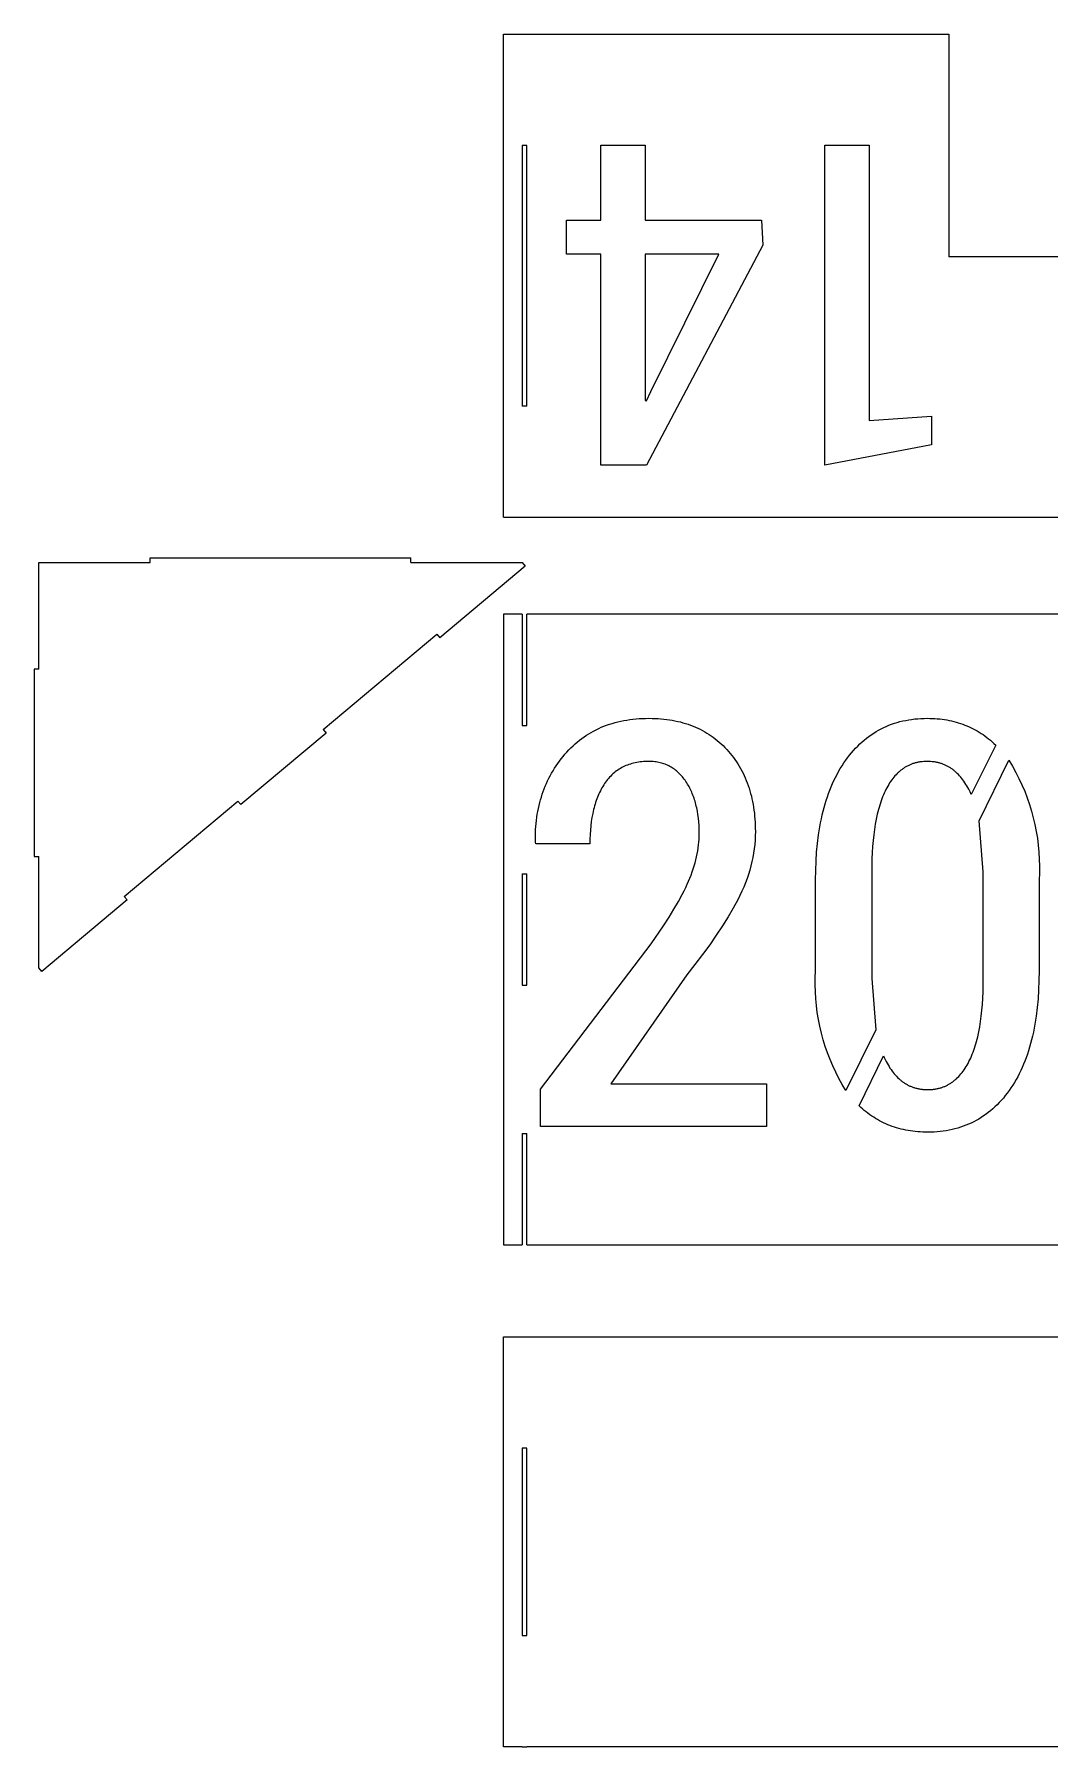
# Model space of a CAD drawing. Header units: inches. Extents: x -28 to 28, y 0 to 215.
# Drawn here: x -27.65 to -0.28, y 169.3 to 215.47 of the extents above; entities that cross this region are included whole.
import ezdxf

# ---------------------------------------------------------------- set-up
doc = ezdxf.new("R2010")
doc.units = ezdxf.units.IN
doc.header["$MEASUREMENT"] = 0
doc.layers.add('Linework', color=7, linetype='Continuous', true_color=0x000000)

msp = doc.modelspace()

# ---------------------------------------------------------------- linework, layer by layer
at = {"layer": 'Linework'}
for p, q in [((-15, 215.469), (-3, 215.469)), ((-15, 202.447), (-15, 215.469)), ((-3, 215.469), (-3, 209.469)), ((-14.375, 212.469), (-14.5, 212.469)), ((-14.5, 212.469), (-14.5, 205.447)), ((-14.375, 205.447), (-14.375, 212.469)), ((-12.375, 210.455), (-12.375, 212.481)), ((-12.375, 212.481), (-11.179, 212.481)), ((-11.179, 212.481), (-11.179, 210.455)), ((-6.338, 203.855), (-6.338, 212.481)), ((-6.338, 212.481), (-5.144, 212.481)), ((-5.144, 212.481), (-5.144, 205.061)), ((-13.3, 209.537), (-13.3, 210.455)), ((-13.3, 210.455), (-12.375, 210.455)), ((-11.179, 210.455), (-8.045, 210.455)), ((-8.045, 210.455), (-8.009, 209.779)), ((-8.009, 209.779), (-11.143, 203.855)), ((-12.375, 209.537), (-13.3, 209.537)), ((-12.375, 203.855), (-12.375, 209.537)), ((-9.194, 209.537), (-11.179, 209.537)), ((-11.179, 209.537), (-11.179, 205.597)), ((-11.025, 205.84), (-9.194, 209.537)), ((0, 209.469), (-3, 209.469)), ((-14.375, 205.447), (-14.5, 205.447)), ((-11.179, 205.597), (-11.143, 205.591)), ((-11.143, 205.591), (-11.025, 205.84)), ((-5.144, 205.061), (-3.459, 205.173)), ((-3.459, 205.173), (-3.459, 204.399)), ((-3.459, 204.399), (-6.338, 203.855)), ((-11.143, 203.855), (-12.375, 203.855)), ((-15, 202.447), (15, 202.447)), ((-24.523, 201.351), (-17.5, 201.351)), ((-24.523, 201.226), (-24.523, 201.351)), ((-17.5, 201.226), (-17.5, 201.351)), ((-27.523, 198.351), (-27.523, 201.226)), ((-27.523, 201.226), (-24.523, 201.226)), ((-17.5, 201.226), (-14.5, 201.226)), ((-14.42, 201.13), (-16.718, 199.202)), ((-14.5, 201.226), (-14.42, 201.13)), ((-14.5, 199.838), (-15, 199.838)), ((-15, 199.838), (-15, 182.838)), ((-14.5, 199.838), (-14.5, 196.838)), ((14.375, 199.838), (-14.375, 199.838)), ((-14.375, 196.838), (-14.375, 199.838)), ((-19.862, 196.727), (-16.798, 199.298)), ((-16.798, 199.298), (-16.718, 199.202)), ((-27.648, 198.351), (-27.648, 193.299)), ((-27.523, 198.351), (-27.648, 198.351)), ((-19.862, 196.727), (-19.782, 196.631)), ((-14.5, 196.838), (-14.375, 196.838)), ((-12.637, 196.649), (-12.57, 196.686)), ((-12.57, 196.686), (-12.502, 196.721)), ((-12.502, 196.721), (-12.433, 196.754)), ((-12.433, 196.754), (-12.363, 196.786)), ((-12.363, 196.786), (-12.292, 196.815)), ((-12.292, 196.815), (-12.219, 196.842)), ((-12.219, 196.842), (-12.145, 196.868)), ((-12.145, 196.868), (-12.071, 196.891)), ((-12.071, 196.891), (-11.994, 196.913)), ((-11.994, 196.913), (-11.917, 196.933)), ((-11.917, 196.933), (-11.839, 196.951)), ((-11.839, 196.951), (-11.759, 196.967)), ((-11.759, 196.967), (-11.678, 196.981)), ((-11.678, 196.981), (-11.596, 196.994)), ((-11.596, 196.994), (-11.513, 197.004)), ((-11.513, 197.004), (-11.428, 197.012)), ((-11.428, 197.012), (-11.343, 197.019)), ((-11.343, 197.019), (-11.256, 197.024)), ((-11.256, 197.024), (-11.168, 197.027)), ((-11.168, 197.027), (-11.078, 197.028)), ((-11.078, 197.028), (-10.996, 197.027)), ((-10.996, 197.027), (-10.915, 197.024)), ((-10.915, 197.024), (-10.835, 197.02)), ((-10.835, 197.02), (-10.756, 197.014)), ((-10.756, 197.014), (-10.678, 197.007)), ((-10.678, 197.007), (-10.601, 196.998)), ((-10.601, 196.998), (-10.525, 196.987)), ((-10.525, 196.987), (-10.45, 196.975)), ((-10.45, 196.975), (-10.377, 196.961)), ((-10.377, 196.961), (-10.304, 196.946)), ((-10.304, 196.946), (-10.233, 196.929)), ((-10.233, 196.929), (-10.162, 196.91)), ((-10.162, 196.91), (-10.093, 196.889)), ((-10.093, 196.889), (-10.025, 196.867)), ((-10.025, 196.867), (-9.957, 196.843)), ((-9.957, 196.843), (-9.891, 196.818)), ((-9.891, 196.818), (-9.826, 196.791)), ((-9.826, 196.791), (-9.763, 196.762)), ((-9.763, 196.762), (-9.7, 196.732)), ((-9.7, 196.732), (-9.638, 196.7)), ((-9.638, 196.7), (-9.577, 196.667)), ((-9.577, 196.667), (-9.518, 196.632)), ((-5.022, 196.628), (-4.956, 196.669)), ((-4.956, 196.669), (-4.889, 196.708)), ((-4.889, 196.708), (-4.821, 196.745)), ((-4.821, 196.745), (-4.751, 196.779)), ((-4.751, 196.779), (-4.681, 196.811)), ((-4.681, 196.811), (-4.61, 196.841)), ((-4.61, 196.841), (-4.537, 196.868)), ((-4.537, 196.868), (-4.463, 196.894)), ((-4.463, 196.894), (-4.388, 196.917)), ((-4.388, 196.917), (-4.313, 196.938)), ((-4.313, 196.938), (-4.235, 196.957)), ((-4.235, 196.957), (-4.157, 196.973)), ((-4.157, 196.973), (-4.078, 196.988)), ((-4.078, 196.988), (-3.998, 197)), ((-3.998, 197), (-3.916, 197.01)), ((-3.916, 197.01), (-3.833, 197.018)), ((-3.833, 197.018), (-3.75, 197.023)), ((-3.75, 197.023), (-3.665, 197.026)), ((-3.665, 197.026), (-3.579, 197.028)), ((-3.579, 197.028), (-3.51, 197.027)), ((-3.51, 197.027), (-3.442, 197.025)), ((-3.442, 197.025), (-3.375, 197.021)), ((-3.375, 197.021), (-3.308, 197.016)), ((-3.308, 197.016), (-3.242, 197.01)), ((-3.242, 197.01), (-3.177, 197.002)), ((-3.177, 197.002), (-3.113, 196.993)), ((-3.113, 196.993), (-3.049, 196.983)), ((-3.049, 196.983), (-2.986, 196.971)), ((-2.986, 196.971), (-2.924, 196.957)), ((-2.924, 196.957), (-2.862, 196.943)), ((-2.862, 196.943), (-2.801, 196.926)), ((-2.801, 196.926), (-2.741, 196.909)), ((-2.741, 196.909), (-2.682, 196.89)), ((-2.682, 196.89), (-2.623, 196.869)), ((-2.623, 196.869), (-2.565, 196.848)), ((-2.565, 196.848), (-2.507, 196.824)), ((-2.507, 196.824), (-2.451, 196.8)), ((-2.451, 196.8), (-2.395, 196.774)), ((-2.395, 196.774), (-2.34, 196.746)), ((-2.34, 196.746), (-2.285, 196.718)), ((-2.285, 196.718), (-2.231, 196.687)), ((-2.231, 196.687), (-2.178, 196.656)), ((-19.782, 196.631), (-22.08, 194.702)), ((-13.237, 196.177), (-13.182, 196.232)), ((-13.182, 196.232), (-13.126, 196.286)), ((-13.126, 196.286), (-13.069, 196.338)), ((-13.069, 196.338), (-13.011, 196.388)), ((-13.011, 196.388), (-12.952, 196.437)), ((-12.952, 196.437), (-12.891, 196.483)), ((-12.891, 196.483), (-12.829, 196.527)), ((-12.829, 196.527), (-12.766, 196.57)), ((-12.766, 196.57), (-12.702, 196.611)), ((-12.702, 196.611), (-12.637, 196.649)), ((-9.518, 196.632), (-9.459, 196.595)), ((-9.459, 196.595), (-9.402, 196.556)), ((-9.402, 196.556), (-9.346, 196.516)), ((-9.346, 196.516), (-9.29, 196.474)), ((-9.29, 196.474), (-9.236, 196.431)), ((-9.236, 196.431), (-9.183, 196.386)), ((-9.183, 196.386), (-9.131, 196.339)), ((-9.131, 196.339), (-9.08, 196.291)), ((-9.08, 196.291), (-9.031, 196.241)), ((-9.031, 196.241), (-8.982, 196.19)), ((-5.564, 196.161), (-5.508, 196.222)), ((-5.508, 196.222), (-5.451, 196.28)), ((-5.451, 196.28), (-5.393, 196.337)), ((-5.393, 196.337), (-5.334, 196.391)), ((-5.334, 196.391), (-5.274, 196.443)), ((-5.274, 196.443), (-5.212, 196.492)), ((-5.212, 196.492), (-5.15, 196.54)), ((-5.15, 196.54), (-5.086, 196.585)), ((-5.086, 196.585), (-5.022, 196.628)), ((-1.732, 196.308), (-2.391, 194.973)), ((-2.178, 196.656), (-2.126, 196.623)), ((-2.126, 196.623), (-2.074, 196.588)), ((-2.074, 196.588), (-2.023, 196.552)), ((-2.023, 196.552), (-1.973, 196.515)), ((-1.973, 196.515), (-1.923, 196.477)), ((-1.923, 196.477), (-1.874, 196.437)), ((-1.874, 196.437), (-1.826, 196.395)), ((-1.826, 196.395), (-1.779, 196.352)), ((-1.779, 196.352), (-1.732, 196.308)), ((-13.622, 195.681), (-13.58, 195.746)), ((-13.58, 195.746), (-13.536, 195.81)), ((-13.536, 195.81), (-13.49, 195.874)), ((-13.49, 195.874), (-13.442, 195.937)), ((-13.442, 195.937), (-13.393, 195.998)), ((-13.393, 195.998), (-13.342, 196.059)), ((-13.342, 196.059), (-13.29, 196.119)), ((-13.29, 196.119), (-13.237, 196.177)), ((-11.699, 195.752), (-11.738, 195.735)), ((-11.66, 195.767), (-11.699, 195.752)), ((-11.62, 195.782), (-11.66, 195.767)), ((-11.579, 195.795), (-11.62, 195.782)), ((-11.538, 195.808), (-11.579, 195.795)), ((-11.495, 195.819), (-11.538, 195.808)), ((-11.452, 195.829), (-11.495, 195.819)), ((-11.408, 195.837), (-11.452, 195.829)), ((-11.363, 195.845), (-11.408, 195.837)), ((-11.318, 195.851), (-11.363, 195.845)), ((-11.271, 195.856), (-11.318, 195.851)), ((-11.224, 195.861), (-11.271, 195.856)), ((-11.176, 195.863), (-11.224, 195.861)), ((-11.128, 195.865), (-11.176, 195.863)), ((-11.078, 195.866), (-11.128, 195.865)), ((-11.039, 195.865), (-11.078, 195.866)), ((-11, 195.864), (-11.039, 195.865)), ((-10.962, 195.861), (-11, 195.864)), ((-10.924, 195.857), (-10.962, 195.861)), ((-10.887, 195.853), (-10.924, 195.857)), ((-10.851, 195.847), (-10.887, 195.853)), ((-10.814, 195.84), (-10.851, 195.847)), ((-10.779, 195.832), (-10.814, 195.84)), ((-10.744, 195.823), (-10.779, 195.832)), ((-10.709, 195.813), (-10.744, 195.823)), ((-10.675, 195.802), (-10.709, 195.813)), ((-10.642, 195.79), (-10.675, 195.802)), ((-10.609, 195.777), (-10.642, 195.79)), ((-10.576, 195.762), (-10.609, 195.777)), ((-10.545, 195.747), (-10.576, 195.762)), ((-10.513, 195.731), (-10.545, 195.747)), ((-8.982, 196.19), (-8.934, 196.137)), ((-8.934, 196.137), (-8.889, 196.083)), ((-8.889, 196.083), (-8.844, 196.028)), ((-8.844, 196.028), (-8.801, 195.972)), ((-8.801, 195.972), (-8.76, 195.915)), ((-8.76, 195.915), (-8.72, 195.857)), ((-8.72, 195.857), (-8.682, 195.797)), ((-8.682, 195.797), (-8.645, 195.737)), ((-5.921, 195.675), (-5.874, 195.75)), ((-5.874, 195.75), (-5.826, 195.824)), ((-5.826, 195.824), (-5.776, 195.896)), ((-5.776, 195.896), (-5.724, 195.965)), ((-5.724, 195.965), (-5.672, 196.033)), ((-5.672, 196.033), (-5.618, 196.098)), ((-5.618, 196.098), (-5.564, 196.161)), ((-4.096, 195.75), (-4.115, 195.741)), ((-4.077, 195.759), (-4.096, 195.75)), ((-4.059, 195.768), (-4.077, 195.759)), ((-4.04, 195.776), (-4.059, 195.768)), ((-4.02, 195.784), (-4.04, 195.776)), ((-4.001, 195.792), (-4.02, 195.784)), ((-3.982, 195.799), (-4.001, 195.792)), ((-3.962, 195.806), (-3.982, 195.799)), ((-3.942, 195.812), (-3.962, 195.806)), ((-3.922, 195.818), (-3.942, 195.812)), ((-3.902, 195.824), (-3.922, 195.818)), ((-3.881, 195.83), (-3.902, 195.824)), ((-3.861, 195.835), (-3.881, 195.83)), ((-3.84, 195.839), (-3.861, 195.835)), ((-3.819, 195.843), (-3.84, 195.839)), ((-3.798, 195.847), (-3.819, 195.843)), ((-3.777, 195.851), (-3.798, 195.847)), ((-3.756, 195.854), (-3.777, 195.851)), ((-3.734, 195.857), (-3.756, 195.854)), ((-3.713, 195.859), (-3.734, 195.857)), ((-3.669, 195.863), (-3.713, 195.859)), ((-3.624, 195.865), (-3.669, 195.863)), ((-3.579, 195.866), (-3.624, 195.865)), ((-3.533, 195.865), (-3.579, 195.866)), ((-3.489, 195.863), (-3.533, 195.865)), ((-3.445, 195.859), (-3.489, 195.863)), ((-3.423, 195.857), (-3.445, 195.859)), ((-3.402, 195.854), (-3.423, 195.857)), ((-3.38, 195.851), (-3.402, 195.854)), ((-3.359, 195.847), (-3.38, 195.851)), ((-3.338, 195.844), (-3.359, 195.847)), ((-3.317, 195.839), (-3.338, 195.844)), ((-3.296, 195.835), (-3.317, 195.839)), ((-3.276, 195.83), (-3.296, 195.835)), ((-3.255, 195.824), (-3.276, 195.83)), ((-3.235, 195.819), (-3.255, 195.824)), ((-3.215, 195.813), (-3.235, 195.819)), ((-3.195, 195.806), (-3.215, 195.813)), ((-3.175, 195.799), (-3.195, 195.806)), ((-3.156, 195.792), (-3.175, 195.799)), ((-3.136, 195.785), (-3.156, 195.792)), ((-3.117, 195.777), (-3.136, 195.785)), ((-3.098, 195.769), (-3.117, 195.777)), ((-3.079, 195.76), (-3.098, 195.769)), ((-3.06, 195.751), (-3.079, 195.76)), ((-3.042, 195.742), (-3.06, 195.751)), ((-2.181, 194.269), (-1.378, 195.896)), ((-1.378, 195.896), (-1.281, 195.734)), ((-13.842, 195.271), (-13.81, 195.342)), ((-13.81, 195.342), (-13.775, 195.411)), ((-13.775, 195.411), (-13.74, 195.48)), ((-13.74, 195.48), (-13.702, 195.548)), ((-13.702, 195.548), (-13.663, 195.615)), ((-13.663, 195.615), (-13.622, 195.681)), ((-12.248, 195.307), (-12.274, 195.27)), ((-12.222, 195.342), (-12.248, 195.307)), ((-12.195, 195.376), (-12.222, 195.342)), ((-12.168, 195.41), (-12.195, 195.376)), ((-12.139, 195.442), (-12.168, 195.41)), ((-12.11, 195.472), (-12.139, 195.442)), ((-12.08, 195.502), (-12.11, 195.472)), ((-12.05, 195.531), (-12.08, 195.502)), ((-12.018, 195.558), (-12.05, 195.531)), ((-11.986, 195.584), (-12.018, 195.558)), ((-11.953, 195.609), (-11.986, 195.584)), ((-11.919, 195.633), (-11.953, 195.609)), ((-11.884, 195.656), (-11.919, 195.633)), ((-11.849, 195.677), (-11.884, 195.656)), ((-11.813, 195.698), (-11.849, 195.677)), ((-11.776, 195.717), (-11.813, 195.698)), ((-11.738, 195.735), (-11.776, 195.717)), ((-10.482, 195.713), (-10.513, 195.731)), ((-10.452, 195.695), (-10.482, 195.713)), ((-10.422, 195.675), (-10.452, 195.695)), ((-10.393, 195.655), (-10.422, 195.675)), ((-10.365, 195.633), (-10.393, 195.655)), ((-10.336, 195.611), (-10.365, 195.633)), ((-10.309, 195.587), (-10.336, 195.611)), ((-10.282, 195.562), (-10.309, 195.587)), ((-10.255, 195.536), (-10.282, 195.562)), ((-10.229, 195.509), (-10.255, 195.536)), ((-10.204, 195.481), (-10.229, 195.509)), ((-10.179, 195.452), (-10.204, 195.481)), ((-10.154, 195.422), (-10.179, 195.452)), ((-10.13, 195.391), (-10.154, 195.422)), ((-10.107, 195.359), (-10.13, 195.391)), ((-10.084, 195.326), (-10.107, 195.359)), ((-10.062, 195.292), (-10.084, 195.326)), ((-10.04, 195.257), (-10.062, 195.292)), ((-8.645, 195.737), (-8.609, 195.676)), ((-8.609, 195.676), (-8.575, 195.613)), ((-8.575, 195.613), (-8.543, 195.55)), ((-8.543, 195.55), (-8.512, 195.485)), ((-8.512, 195.485), (-8.483, 195.42)), ((-8.483, 195.42), (-8.455, 195.353)), ((-8.455, 195.353), (-8.429, 195.286)), ((-8.429, 195.286), (-8.404, 195.217)), ((-6.131, 195.269), (-6.092, 195.354)), ((-6.092, 195.354), (-6.052, 195.437)), ((-6.052, 195.437), (-6.01, 195.518)), ((-6.01, 195.518), (-5.966, 195.598)), ((-5.966, 195.598), (-5.921, 195.675)), ((-4.591, 195.287), (-4.617, 195.245)), ((-4.564, 195.328), (-4.591, 195.287)), ((-4.536, 195.367), (-4.564, 195.328)), ((-4.508, 195.404), (-4.536, 195.367)), ((-4.479, 195.441), (-4.508, 195.404)), ((-4.449, 195.475), (-4.479, 195.441)), ((-4.419, 195.508), (-4.449, 195.475)), ((-4.388, 195.54), (-4.419, 195.508)), ((-4.372, 195.556), (-4.388, 195.54)), ((-4.356, 195.57), (-4.372, 195.556)), ((-4.34, 195.585), (-4.356, 195.57)), ((-4.323, 195.599), (-4.34, 195.585)), ((-4.307, 195.613), (-4.323, 195.599)), ((-4.29, 195.627), (-4.307, 195.613)), ((-4.273, 195.64), (-4.29, 195.627)), ((-4.256, 195.652), (-4.273, 195.64)), ((-4.239, 195.665), (-4.256, 195.652)), ((-4.222, 195.677), (-4.239, 195.665)), ((-4.205, 195.688), (-4.222, 195.677)), ((-4.187, 195.7), (-4.205, 195.688)), ((-4.169, 195.711), (-4.187, 195.7)), ((-4.151, 195.721), (-4.169, 195.711)), ((-4.133, 195.731), (-4.151, 195.721)), ((-4.115, 195.741), (-4.133, 195.731)), ((-3.023, 195.732), (-3.042, 195.742)), ((-3.005, 195.722), (-3.023, 195.732)), ((-2.987, 195.711), (-3.005, 195.722)), ((-2.969, 195.7), (-2.987, 195.711)), ((-2.951, 195.689), (-2.969, 195.7)), ((-2.934, 195.678), (-2.951, 195.689)), ((-2.916, 195.666), (-2.934, 195.678)), ((-2.899, 195.653), (-2.916, 195.666)), ((-2.882, 195.641), (-2.899, 195.653)), ((-2.865, 195.628), (-2.882, 195.641)), ((-2.848, 195.614), (-2.865, 195.628)), ((-2.831, 195.601), (-2.848, 195.614)), ((-2.815, 195.586), (-2.831, 195.601)), ((-2.799, 195.572), (-2.815, 195.586)), ((-2.767, 195.542), (-2.799, 195.572)), ((-2.735, 195.51), (-2.767, 195.542)), ((-2.705, 195.477), (-2.735, 195.51)), ((-2.675, 195.443), (-2.705, 195.477)), ((-2.645, 195.407), (-2.675, 195.443)), ((-2.616, 195.369), (-2.645, 195.407)), ((-2.588, 195.33), (-2.616, 195.369)), ((-2.561, 195.29), (-2.588, 195.33)), ((-2.534, 195.248), (-2.561, 195.29)), ((-1.281, 195.734), (-1.19, 195.57)), ((-1.19, 195.57), (-1.105, 195.403)), ((-1.105, 195.403), (-1.026, 195.233)), ((-14.022, 194.755), (-14.001, 194.831)), ((-14.001, 194.831), (-13.979, 194.907)), ((-13.979, 194.907), (-13.955, 194.981)), ((-13.955, 194.981), (-13.929, 195.055)), ((-13.929, 195.055), (-13.902, 195.128)), ((-13.902, 195.128), (-13.873, 195.2)), ((-13.873, 195.2), (-13.842, 195.271)), ((-12.484, 194.855), (-12.501, 194.809)), ((-12.466, 194.901), (-12.484, 194.855)), ((-12.448, 194.945), (-12.466, 194.901)), ((-12.429, 194.989), (-12.448, 194.945)), ((-12.409, 195.031), (-12.429, 194.989)), ((-12.388, 195.073), (-12.409, 195.031)), ((-12.367, 195.114), (-12.388, 195.073)), ((-12.345, 195.154), (-12.367, 195.114)), ((-12.322, 195.194), (-12.345, 195.154)), ((-12.298, 195.232), (-12.322, 195.194)), ((-12.274, 195.27), (-12.298, 195.232)), ((-10.02, 195.222), (-10.04, 195.257)), ((-9.999, 195.186), (-10.02, 195.222)), ((-9.98, 195.149), (-9.999, 195.186)), ((-9.961, 195.112), (-9.98, 195.149)), ((-9.943, 195.074), (-9.961, 195.112)), ((-9.926, 195.036), (-9.943, 195.074)), ((-9.91, 194.997), (-9.926, 195.036)), ((-9.894, 194.957), (-9.91, 194.997)), ((-9.878, 194.917), (-9.894, 194.957)), ((-9.864, 194.876), (-9.878, 194.917)), ((-9.85, 194.835), (-9.864, 194.876)), ((-9.837, 194.793), (-9.85, 194.835)), ((-8.404, 195.217), (-8.38, 195.147)), ((-8.38, 195.147), (-8.359, 195.076)), ((-8.359, 195.076), (-8.338, 195.004)), ((-8.338, 195.004), (-8.319, 194.931)), ((-8.319, 194.931), (-8.302, 194.857)), ((-8.302, 194.857), (-8.286, 194.782)), ((-6.301, 194.817), (-6.27, 194.911)), ((-6.27, 194.911), (-6.238, 195.004)), ((-6.238, 195.004), (-6.204, 195.094)), ((-6.204, 195.094), (-6.168, 195.183)), ((-6.168, 195.183), (-6.131, 195.269)), ((-4.803, 194.856), (-4.822, 194.801)), ((-4.782, 194.91), (-4.803, 194.856)), ((-4.761, 194.962), (-4.782, 194.91)), ((-4.739, 195.013), (-4.761, 194.962)), ((-4.716, 195.062), (-4.739, 195.013)), ((-4.692, 195.11), (-4.716, 195.062)), ((-4.668, 195.156), (-4.692, 195.11)), ((-4.643, 195.201), (-4.668, 195.156)), ((-4.617, 195.245), (-4.643, 195.201)), ((-2.508, 195.205), (-2.534, 195.248)), ((-2.483, 195.16), (-2.508, 195.205)), ((-2.458, 195.114), (-2.483, 195.16)), ((-2.423, 195.044), (-2.458, 195.114)), ((-2.391, 194.973), (-2.423, 195.044)), ((-1.026, 195.233), (-0.952, 195.06)), ((-0.952, 195.06), (-0.885, 194.885)), ((-0.885, 194.885), (-0.823, 194.707)), ((-25.225, 192.227), (-22.16, 194.798)), ((-22.16, 194.798), (-22.08, 194.702)), ((-14.111, 194.278), (-14.101, 194.36)), ((-14.101, 194.36), (-14.088, 194.441)), ((-14.088, 194.441), (-14.074, 194.52)), ((-14.074, 194.52), (-14.059, 194.599)), ((-14.059, 194.599), (-14.041, 194.678)), ((-14.041, 194.678), (-14.022, 194.755)), ((-12.596, 194.463), (-12.616, 194.356)), ((-12.585, 194.515), (-12.596, 194.463)), ((-12.573, 194.566), (-12.585, 194.515)), ((-12.56, 194.616), (-12.573, 194.566)), ((-12.546, 194.666), (-12.56, 194.616)), ((-12.532, 194.715), (-12.546, 194.666)), ((-12.516, 194.762), (-12.532, 194.715)), ((-12.501, 194.809), (-12.516, 194.762)), ((-9.825, 194.75), (-9.837, 194.793)), ((-9.813, 194.707), (-9.825, 194.75)), ((-9.802, 194.663), (-9.813, 194.707)), ((-9.792, 194.618), (-9.802, 194.663)), ((-9.783, 194.573), (-9.792, 194.618)), ((-9.774, 194.527), (-9.783, 194.573)), ((-9.758, 194.434), (-9.774, 194.527)), ((-9.745, 194.338), (-9.758, 194.434)), ((-8.286, 194.782), (-8.272, 194.706)), ((-8.272, 194.706), (-8.259, 194.629)), ((-8.259, 194.629), (-8.248, 194.551)), ((-8.248, 194.551), (-8.238, 194.472)), ((-8.238, 194.472), (-8.23, 194.391)), ((-8.23, 194.391), (-8.223, 194.31)), ((-6.432, 194.318), (-6.409, 194.422)), ((-6.409, 194.422), (-6.385, 194.523)), ((-6.385, 194.523), (-6.358, 194.623)), ((-6.358, 194.623), (-6.331, 194.721)), ((-6.331, 194.721), (-6.301, 194.817)), ((-4.926, 194.443), (-4.954, 194.312)), ((-4.894, 194.568), (-4.926, 194.443)), ((-4.878, 194.628), (-4.894, 194.568)), ((-4.86, 194.687), (-4.878, 194.628)), ((-4.842, 194.745), (-4.86, 194.687)), ((-4.822, 194.801), (-4.842, 194.745)), ((-0.823, 194.707), (-0.768, 194.528)), ((-0.768, 194.528), (-0.719, 194.347)), ((-14.14, 193.858), (-14.137, 193.944)), ((-14.137, 193.944), (-14.133, 194.029)), ((-14.133, 194.029), (-14.128, 194.113)), ((-14.128, 194.113), (-14.12, 194.196)), ((-14.12, 194.196), (-14.111, 194.278)), ((-12.666, 193.897), (-12.671, 193.773)), ((-12.658, 194.017), (-12.666, 193.897)), ((-12.647, 194.133), (-12.658, 194.017)), ((-12.633, 194.247), (-12.647, 194.133)), ((-12.616, 194.356), (-12.633, 194.247)), ((-9.736, 194.239), (-9.745, 194.338)), ((-9.729, 194.139), (-9.736, 194.239)), ((-9.724, 194.035), (-9.729, 194.139)), ((-9.723, 193.929), (-9.724, 194.035)), ((-9.724, 193.851), (-9.723, 193.929)), ((-8.223, 194.31), (-8.218, 194.228)), ((-8.218, 194.228), (-8.214, 194.144)), ((-8.214, 194.144), (-8.212, 194.06)), ((-8.211, 193.974), (-8.213, 193.858)), ((-8.212, 194.06), (-8.211, 193.974)), ((-6.508, 193.885), (-6.473, 194.105)), ((-6.473, 194.105), (-6.454, 194.213)), ((-6.454, 194.213), (-6.432, 194.318)), ((-5.002, 194.034), (-5.022, 193.887)), ((-4.98, 194.176), (-5.002, 194.034)), ((-4.954, 194.312), (-4.98, 194.176)), ((-2.067, 192.887), (-2.181, 194.269)), ((-0.719, 194.347), (-0.676, 194.164)), ((-0.676, 194.164), (-0.639, 193.98)), ((-0.639, 193.98), (-0.609, 193.794)), ((-14.14, 193.771), (-14.14, 193.858)), ((-14.139, 193.684), (-14.14, 193.771)), ((-14.124, 193.646), (-14.139, 193.684)), ((-12.672, 193.646), (-14.124, 193.646)), ((-12.671, 193.773), (-12.672, 193.646)), ((-9.778, 193.374), (-9.763, 193.454)), ((-9.763, 193.454), (-9.751, 193.534)), ((-9.751, 193.534), (-9.741, 193.614)), ((-9.741, 193.614), (-9.733, 193.693)), ((-9.733, 193.693), (-9.727, 193.772)), ((-9.727, 193.772), (-9.724, 193.851)), ((-8.241, 193.51), (-8.257, 193.395)), ((-8.228, 193.626), (-8.241, 193.51)), ((-8.218, 193.742), (-8.228, 193.626)), ((-8.213, 193.858), (-8.218, 193.742)), ((-6.559, 193.422), (-6.537, 193.657)), ((-6.537, 193.657), (-6.508, 193.885)), ((-5.052, 193.576), (-5.062, 193.412)), ((-5.038, 193.734), (-5.052, 193.576)), ((-5.022, 193.887), (-5.038, 193.734)), ((-0.609, 193.794), (-0.585, 193.608)), ((-0.585, 193.608), (-0.568, 193.421)), ((-27.648, 193.299), (-27.523, 193.299)), ((-27.523, 190.299), (-27.523, 193.299)), ((-9.884, 192.968), (-9.858, 193.05)), ((-9.858, 193.05), (-9.835, 193.131)), ((-9.835, 193.131), (-9.814, 193.213)), ((-9.814, 193.213), (-9.795, 193.294)), ((-9.795, 193.294), (-9.778, 193.374)), ((-8.329, 193.05), (-8.361, 192.935)), ((-8.302, 193.164), (-8.329, 193.05)), ((-8.278, 193.28), (-8.302, 193.164)), ((-8.257, 193.395), (-8.278, 193.28)), ((-6.584, 192.929), (-6.575, 193.179)), ((-6.575, 193.179), (-6.559, 193.422)), ((-5.07, 193.242), (-5.076, 192.887)), ((-5.062, 193.412), (-5.07, 193.242)), ((-0.568, 193.421), (-0.557, 193.234)), ((-0.557, 193.234), (-0.552, 193.046)), ((-0.552, 193.046), (-0.554, 192.858)), ((-14.5, 192.838), (-14.375, 192.838)), ((-14.5, 192.838), (-14.5, 189.838)), ((-14.375, 189.838), (-14.375, 192.838)), ((-10.088, 192.465), (-10.047, 192.553)), ((-10.047, 192.553), (-10.01, 192.637)), ((-10.01, 192.637), (-9.975, 192.72)), ((-9.975, 192.72), (-9.942, 192.803)), ((-9.942, 192.803), (-9.912, 192.886)), ((-9.912, 192.886), (-9.884, 192.968)), ((-8.477, 192.592), (-8.523, 192.478)), ((-8.435, 192.706), (-8.477, 192.592)), ((-8.396, 192.821), (-8.435, 192.706)), ((-8.361, 192.935), (-8.396, 192.821)), ((-6.588, 192.671), (-6.584, 192.929)), ((-6.588, 190.221), (-6.588, 192.671)), ((-5.076, 192.887), (-5.076, 190.012)), ((-2.067, 190.012), (-2.067, 192.887)), ((-0.554, 192.858), (-0.562, 192.671)), ((-0.562, 192.671), (-0.562, 190.221)), ((-25.144, 192.131), (-27.442, 190.203)), ((-25.225, 192.227), (-25.144, 192.131)), ((-10.405, 191.882), (-10.286, 192.088)), ((-10.286, 192.088), (-10.18, 192.282)), ((-10.18, 192.282), (-10.132, 192.375)), ((-10.132, 192.375), (-10.088, 192.465)), ((-8.684, 192.138), (-8.809, 191.909)), ((-8.627, 192.251), (-8.684, 192.138)), ((-8.573, 192.365), (-8.627, 192.251)), ((-8.523, 192.478), (-8.573, 192.365)), ((-10.685, 191.438), (-10.538, 191.666)), ((-10.538, 191.666), (-10.405, 191.882)), ((-8.947, 191.673), (-9.099, 191.43)), ((-8.809, 191.909), (-8.947, 191.673)), ((-11.019, 190.95), (-10.685, 191.438)), ((-9.264, 191.18), (-9.442, 190.924)), ((-9.099, 191.43), (-9.264, 191.18)), ((-13.998, 187.033), (-11.019, 190.95)), ((-9.442, 190.924), (-9.634, 190.662)), ((-27.442, 190.203), (-27.523, 190.299)), ((-9.839, 190.392), (-10.058, 190.116)), ((-9.634, 190.662), (-9.839, 190.392)), ((-6.596, 190.033), (-6.588, 190.221)), ((-0.562, 190.221), (-0.566, 189.961)), ((-14.5, 189.838), (-14.375, 189.838)), ((-10.058, 190.116), (-12.106, 187.174)), ((-6.598, 189.845), (-6.596, 190.033)), ((-6.594, 189.657), (-6.598, 189.845)), ((-5.076, 190.012), (-4.963, 188.634)), ((-2.073, 189.653), (-2.067, 190.012)), ((-0.566, 189.961), (-0.575, 189.709)), ((-6.583, 189.47), (-6.594, 189.657)), ((-6.566, 189.283), (-6.583, 189.47)), ((-6.542, 189.097), (-6.566, 189.283)), ((-2.105, 189.157), (-2.091, 189.316)), ((-2.091, 189.316), (-2.08, 189.482)), ((-2.08, 189.482), (-2.073, 189.653)), ((-0.591, 189.465), (-0.613, 189.228)), ((-0.575, 189.709), (-0.591, 189.465)), ((-6.512, 188.911), (-6.542, 189.097)), ((-6.475, 188.727), (-6.512, 188.911)), ((-2.164, 188.711), (-2.141, 188.854)), ((-2.141, 188.854), (-2.121, 189.003)), ((-2.121, 189.003), (-2.105, 189.157)), ((-0.641, 189), (-0.676, 188.779)), ((-0.613, 189.228), (-0.641, 189)), ((-6.432, 188.544), (-6.475, 188.727)), ((-6.383, 188.363), (-6.432, 188.544)), ((-6.328, 188.184), (-6.383, 188.363)), ((-4.963, 188.634), (-5.772, 186.996)), ((-2.25, 188.317), (-2.218, 188.443)), ((-2.218, 188.443), (-2.189, 188.574)), ((-2.189, 188.574), (-2.164, 188.711)), ((-0.764, 188.36), (-0.791, 188.26)), ((-0.74, 188.461), (-0.764, 188.36)), ((-0.717, 188.565), (-0.74, 188.461)), ((-0.696, 188.671), (-0.717, 188.565)), ((-0.676, 188.779), (-0.696, 188.671)), ((-6.266, 188.006), (-6.328, 188.184)), ((-6.199, 187.831), (-6.266, 188.006)), ((-5.417, 186.585), (-4.755, 187.927)), ((-4.755, 187.927), (-4.738, 187.889)), ((-2.407, 187.871), (-2.385, 187.922)), ((-2.385, 187.922), (-2.363, 187.974)), ((-2.363, 187.974), (-2.343, 188.028)), ((-2.343, 188.028), (-2.323, 188.083)), ((-2.323, 188.083), (-2.303, 188.139)), ((-2.303, 188.139), (-2.285, 188.197)), ((-2.285, 188.197), (-2.267, 188.257)), ((-2.267, 188.257), (-2.25, 188.317)), ((-0.878, 187.971), (-0.91, 187.879)), ((-0.847, 188.066), (-0.878, 187.971)), ((-0.818, 188.162), (-0.847, 188.066)), ((-0.791, 188.26), (-0.818, 188.162)), ((-6.125, 187.658), (-6.199, 187.831)), ((-6.045, 187.488), (-6.125, 187.658)), ((-5.96, 187.321), (-6.045, 187.488)), ((-4.738, 187.889), (-4.721, 187.852)), ((-4.721, 187.852), (-4.703, 187.815)), ((-4.703, 187.815), (-4.685, 187.778)), ((-4.685, 187.778), (-4.66, 187.731)), ((-4.66, 187.731), (-4.634, 187.686)), ((-4.634, 187.686), (-4.608, 187.642)), ((-4.608, 187.642), (-4.582, 187.6)), ((-4.582, 187.6), (-4.554, 187.559)), ((-4.554, 187.559), (-4.526, 187.52)), ((-4.526, 187.52), (-4.497, 187.482)), ((-4.497, 187.482), (-4.468, 187.445)), ((-4.468, 187.445), (-4.438, 187.411)), ((-2.698, 187.409), (-2.669, 187.443)), ((-2.669, 187.443), (-2.64, 187.479)), ((-2.64, 187.479), (-2.611, 187.517)), ((-2.611, 187.517), (-2.583, 187.556)), ((-2.583, 187.556), (-2.556, 187.597)), ((-2.556, 187.597), (-2.53, 187.639)), ((-2.53, 187.639), (-2.504, 187.682)), ((-2.504, 187.682), (-2.479, 187.727)), ((-2.479, 187.727), (-2.454, 187.774)), ((-2.454, 187.774), (-2.43, 187.822)), ((-2.43, 187.822), (-2.407, 187.871)), ((-1.096, 187.447), (-1.138, 187.366)), ((-1.056, 187.53), (-1.096, 187.447)), ((-1.017, 187.614), (-1.056, 187.53)), ((-0.98, 187.701), (-1.017, 187.614)), ((-0.944, 187.789), (-0.98, 187.701)), ((-0.91, 187.879), (-0.944, 187.789)), ((-13.998, 186.028), (-13.998, 187.033)), ((-12.106, 187.174), (-7.913, 187.174)), ((-7.913, 187.174), (-7.913, 186.028)), ((-5.869, 187.157), (-5.96, 187.321)), ((-5.772, 186.996), (-5.869, 187.157)), ((-4.438, 187.411), (-4.407, 187.377)), ((-4.407, 187.377), (-4.376, 187.345)), ((-4.376, 187.345), (-4.344, 187.315)), ((-4.344, 187.315), (-4.327, 187.3)), ((-4.327, 187.3), (-4.311, 187.286)), ((-4.311, 187.286), (-4.294, 187.272)), ((-4.294, 187.272), (-4.278, 187.258)), ((-4.278, 187.258), (-4.261, 187.245)), ((-4.261, 187.245), (-4.244, 187.232)), ((-4.244, 187.232), (-4.226, 187.22)), ((-4.226, 187.22), (-4.209, 187.208)), ((-4.209, 187.208), (-4.191, 187.196)), ((-4.191, 187.196), (-4.174, 187.185)), ((-4.174, 187.185), (-4.156, 187.174)), ((-4.156, 187.174), (-4.138, 187.163)), ((-4.138, 187.163), (-4.119, 187.153)), ((-4.119, 187.153), (-4.101, 187.143)), ((-4.101, 187.143), (-4.082, 187.134)), ((-4.082, 187.134), (-4.064, 187.125)), ((-4.064, 187.125), (-4.045, 187.116)), ((-4.045, 187.116), (-4.026, 187.108)), ((-4.026, 187.108), (-4.006, 187.1)), ((-4.006, 187.1), (-3.987, 187.092)), ((-3.987, 187.092), (-3.967, 187.085)), ((-3.967, 187.085), (-3.948, 187.078)), ((-3.948, 187.078), (-3.928, 187.072)), ((-3.928, 187.072), (-3.908, 187.066)), ((-3.908, 187.066), (-3.887, 187.06)), ((-3.887, 187.06), (-3.867, 187.054)), ((-3.867, 187.054), (-3.846, 187.049)), ((-3.846, 187.049), (-3.826, 187.045)), ((-3.826, 187.045), (-3.805, 187.041)), ((-3.805, 187.041), (-3.784, 187.037)), ((-3.784, 187.037), (-3.762, 187.033)), ((-3.762, 187.033), (-3.741, 187.03)), ((-3.741, 187.03), (-3.719, 187.027)), ((-3.719, 187.027), (-3.698, 187.025)), ((-3.698, 187.025), (-3.654, 187.021)), ((-3.654, 187.021), (-3.609, 187.019)), ((-3.609, 187.019), (-3.564, 187.018)), ((-3.564, 187.018), (-3.519, 187.019)), ((-3.519, 187.019), (-3.475, 187.021)), ((-3.475, 187.021), (-3.453, 187.023)), ((-3.453, 187.023), (-3.431, 187.025)), ((-3.431, 187.025), (-3.41, 187.027)), ((-3.41, 187.027), (-3.388, 187.03)), ((-3.388, 187.03), (-3.367, 187.033)), ((-3.367, 187.033), (-3.346, 187.037)), ((-3.346, 187.037), (-3.325, 187.04)), ((-3.325, 187.04), (-3.305, 187.045)), ((-3.305, 187.045), (-3.284, 187.049)), ((-3.284, 187.049), (-3.264, 187.054)), ((-3.264, 187.054), (-3.244, 187.06)), ((-3.244, 187.06), (-3.224, 187.065)), ((-3.224, 187.065), (-3.204, 187.071)), ((-3.204, 187.071), (-3.184, 187.078)), ((-3.184, 187.078), (-3.164, 187.085)), ((-3.164, 187.085), (-3.145, 187.092)), ((-3.145, 187.092), (-3.126, 187.099)), ((-3.126, 187.099), (-3.107, 187.107)), ((-3.107, 187.107), (-3.088, 187.116)), ((-3.088, 187.116), (-3.069, 187.124)), ((-3.069, 187.124), (-3.051, 187.133)), ((-3.051, 187.133), (-3.032, 187.143)), ((-3.032, 187.143), (-3.014, 187.153)), ((-3.014, 187.153), (-2.996, 187.163)), ((-2.996, 187.163), (-2.978, 187.173)), ((-2.978, 187.173), (-2.96, 187.184)), ((-2.96, 187.184), (-2.943, 187.195)), ((-2.943, 187.195), (-2.925, 187.207)), ((-2.925, 187.207), (-2.908, 187.219)), ((-2.908, 187.219), (-2.891, 187.231)), ((-2.891, 187.231), (-2.874, 187.244)), ((-2.874, 187.244), (-2.857, 187.257)), ((-2.857, 187.257), (-2.841, 187.271)), ((-2.841, 187.271), (-2.824, 187.285)), ((-2.824, 187.285), (-2.808, 187.299)), ((-2.808, 187.299), (-2.792, 187.313)), ((-2.792, 187.313), (-2.76, 187.344)), ((-2.76, 187.344), (-2.729, 187.375)), ((-2.729, 187.375), (-2.698, 187.409)), ((-1.371, 186.992), (-1.422, 186.923)), ((-1.321, 187.063), (-1.371, 186.992)), ((-1.273, 187.136), (-1.321, 187.063)), ((-1.226, 187.211), (-1.273, 187.136)), ((-1.181, 187.288), (-1.226, 187.211)), ((-1.138, 187.366), (-1.181, 187.288)), ((-5.37, 186.541), (-5.417, 186.585)), ((-5.323, 186.499), (-5.37, 186.541)), ((-1.752, 186.555), (-1.811, 186.502)), ((-1.694, 186.611), (-1.752, 186.555)), ((-1.637, 186.669), (-1.694, 186.611)), ((-1.582, 186.729), (-1.637, 186.669)), ((-1.527, 186.792), (-1.582, 186.729)), ((-1.474, 186.856), (-1.527, 186.792)), ((-1.422, 186.923), (-1.474, 186.856)), ((-5.274, 186.458), (-5.323, 186.499)), ((-5.225, 186.418), (-5.274, 186.458)), ((-5.176, 186.38), (-5.225, 186.418)), ((-5.125, 186.343), (-5.176, 186.38)), ((-5.074, 186.307), (-5.125, 186.343)), ((-5.022, 186.273), (-5.074, 186.307)), ((-4.97, 186.24), (-5.022, 186.273)), ((-4.917, 186.209), (-4.97, 186.24)), ((-4.863, 186.179), (-4.917, 186.209)), ((-4.808, 186.15), (-4.863, 186.179)), ((-4.753, 186.123), (-4.808, 186.15)), ((-4.696, 186.097), (-4.753, 186.123)), ((-4.64, 186.073), (-4.696, 186.097)), ((-4.582, 186.05), (-4.64, 186.073)), ((-4.524, 186.028), (-4.582, 186.05)), ((-2.534, 186.056), (-2.606, 186.029)), ((-2.462, 186.086), (-2.534, 186.056)), ((-2.392, 186.117), (-2.462, 186.086)), ((-2.323, 186.151), (-2.392, 186.117)), ((-2.255, 186.187), (-2.323, 186.151)), ((-2.188, 186.226), (-2.255, 186.187)), ((-2.122, 186.266), (-2.188, 186.226)), ((-2.058, 186.309), (-2.122, 186.266)), ((-1.994, 186.354), (-2.058, 186.309)), ((-1.932, 186.401), (-1.994, 186.354)), ((-1.871, 186.45), (-1.932, 186.401)), ((-1.811, 186.502), (-1.871, 186.45)), ((-14.5, 185.838), (-14.375, 185.838)), ((-14.5, 185.838), (-14.5, 182.838)), ((-14.375, 182.838), (-14.375, 185.838)), ((-7.913, 186.028), (-13.998, 186.028)), ((-4.465, 186.008), (-4.524, 186.028)), ((-4.405, 185.989), (-4.465, 186.008)), ((-4.345, 185.972), (-4.405, 185.989)), ((-4.284, 185.956), (-4.345, 185.972)), ((-4.222, 185.941), (-4.284, 185.956)), ((-4.159, 185.928), (-4.222, 185.941)), ((-4.096, 185.916), (-4.159, 185.928)), ((-4.032, 185.905), (-4.096, 185.916)), ((-3.967, 185.896), (-4.032, 185.905)), ((-3.902, 185.889), (-3.967, 185.896)), ((-3.836, 185.882), (-3.902, 185.889)), ((-3.769, 185.877), (-3.836, 185.882)), ((-3.701, 185.874), (-3.769, 185.877)), ((-3.633, 185.872), (-3.701, 185.874)), ((-3.564, 185.871), (-3.633, 185.872)), ((-3.478, 185.872), (-3.564, 185.871)), ((-3.393, 185.876), (-3.478, 185.872)), ((-3.309, 185.881), (-3.393, 185.876)), ((-3.227, 185.889), (-3.309, 185.881)), ((-3.145, 185.899), (-3.227, 185.889)), ((-3.065, 185.911), (-3.145, 185.899)), ((-2.985, 185.925), (-3.065, 185.911)), ((-2.907, 185.941), (-2.985, 185.925)), ((-2.83, 185.96), (-2.907, 185.941)), ((-2.754, 185.981), (-2.83, 185.96)), ((-2.68, 186.004), (-2.754, 185.981)), ((-2.606, 186.029), (-2.68, 186.004)), ((-15, 182.838), (-14.5, 182.838)), ((-14.375, 182.838), (14.375, 182.838)), ((-15, 180.356), (15, 180.356)), ((-15, 169.304), (-15, 180.356)), ((-14.5, 177.356), (-14.5, 172.304)), ((-14.375, 177.356), (-14.5, 177.356)), ((-14.375, 172.304), (-14.375, 177.356)), ((-14.5, 172.304), (-14.375, 172.304)), ((-14.5, 169.304), (-15, 169.304)), ((-14.5, 169.304), (-14.375, 169.304)), ((14.375, 169.304), (-14.375, 169.304))]:
    msp.add_line(p, q, dxfattribs=at)

doc.saveas('drawing.dxf')
